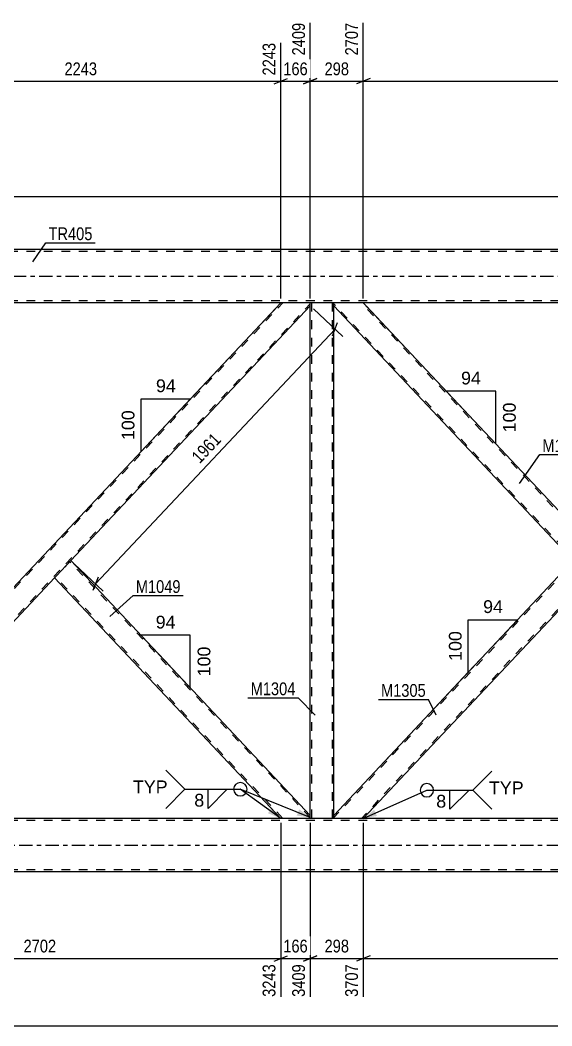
# Model space of a CAD drawing. Header units: millimetres. Extents: x 0 to 1189, y 0 to 841.
# Drawn here: x 146.9 to 266.2, y 441 to 666.6 of the extents above; entities that cross this region are included whole.
import ezdxf

# ---------------------------------------------------------------- set-up
doc = ezdxf.new("R2010")
doc.units = ezdxf.units.MM
doc.linetypes.add('DXK_LINE_DOT2', pattern=[3.9198, 1.9599, -1.9599])
doc.linetypes.add('DXK_LINE_DOT3', pattern=[5.9187, 2.979, -0.9799, 0.9799, -0.9799])
doc.styles.add('Arial', font='ARIAL.TTF', dxfattribs={"height": 0.2})
doc.styles.add('Arial Narrow', font='ARIALN.TTF', dxfattribs={"height": 0.2})

# ---------------------------------------------------------------- blocks, each defined once
blk = doc.blocks.new('Part-717048542-1833 - 1640')
at = {"color": 2, "linetype": 'Continuous'}
for p, q in [((328.17, 615.18), (115.66, 615.18)), ((577.07, 603.18), (115.66, 603.18))]:
    blk.add_line(p, q, dxfattribs=at)
at = {"color": 7, "linetype": 'DXK_LINE_DOT2'}
for p, q in [((706.9, 614.7), (115.66, 614.7)), ((706.9, 603.66), (115.66, 603.66))]:
    blk.add_line(p, q, dxfattribs=at)
at = {"color": 7, "linetype": 'DXK_LINE_DOT3'}
blk.add_line((115.66, 609.18), (706.9, 609.18), dxfattribs=at)
blk = doc.blocks.new('Part-717048542-1848 - 1640')
at = {"color": 7, "linetype": 'DXK_LINE_DOT2'}
for p, q in [((706.9, 487.58), (88.16, 487.58)), ((706.9, 487.1), (75.66, 487.1)), ((706.9, 476.06), (75.66, 476.06))]:
    blk.add_line(p, q, dxfattribs=at)
at = {"color": 2, "linetype": 'Continuous'}
for p, q in [((328.17, 487.58), (101.16, 487.58)), ((706.9, 475.58), (80.46, 475.58))]:
    blk.add_line(p, q, dxfattribs=at)
at = {"color": 7, "linetype": 'DXK_LINE_DOT3'}
blk.add_line((75.66, 481.58), (706.9, 481.58), dxfattribs=at)
blk = doc.blocks.new('Part-717048542-2018 - 1640')
at = {"color": 2, "linetype": 'Continuous'}
for p, q in [((155.1, 541.99), (158.28, 545.38)), ((212.02, 488.24), (158.28, 545.38)), ((154.66, 541.52), (154.78, 541.66)), ((205.39, 487.58), (154.66, 541.52)), ((154.78, 541.66), (155.1, 541.99)), ((212.02, 487.58), (212.02, 488.24))]:
    blk.add_line(p, q, dxfattribs=at)
at = {"color": 7, "linetype": 'DXK_LINE_DOT2'}
for p, q in [((212.02, 487.77), (158.06, 545.14)), ((154.78, 541.66), (155.01, 541.9)), ((154.88, 541.76), (154.89, 541.77)), ((205.83, 487.58), (154.88, 541.76)), ((154.93, 541.81), (155.1, 541.99)), ((212.02, 487.58), (205.39, 487.58))]:
    blk.add_line(p, q, dxfattribs=at)
blk = doc.blocks.new('Part-717048542-2068 - 1640')
at = {"color": 7, "linetype": 'DXK_LINE_DOT2'}
for p, q in [((217.3, 603.18), (212.02, 603.18)), ((212.02, 602.51), (212.02, 603.18)), ((212.34, 487.58), (212.34, 603.18)), ((216.98, 487.58), (216.98, 603.18)), ((217.3, 602.51), (217.3, 603.18)), ((212.02, 487.58), (212.02, 488.24)), ((217.3, 487.58), (212.02, 487.58)), ((217.3, 487.58), (217.3, 488.24))]:
    blk.add_line(p, q, dxfattribs=at)
at = {"color": 2, "linetype": 'Continuous'}
for p, q in [((212.02, 488.24), (212.02, 602.51)), ((217.3, 488.24), (217.3, 602.51))]:
    blk.add_line(p, q, dxfattribs=at)
blk = doc.blocks.new('Part-717048542-2143 - 1640')
at = {"color": 2, "linetype": 'Continuous'}
for p, q in [((217.3, 602.51), (217.3, 603.18)), ((271.03, 545.38), (217.3, 602.51)), ((274.66, 549.23), (223.92, 603.18)), ((274.66, 549.02), (271.22, 545.38))]:
    blk.add_line(p, q, dxfattribs=at)
at = {"color": 7, "linetype": 'DXK_LINE_DOT2'}
for p, q in [((223.92, 603.18), (217.3, 603.18)), ((271.35, 545.51), (217.3, 602.98)), ((274.53, 548.89), (223.48, 603.18)), ((274.75, 549.13), (274.66, 549.23)), ((274.75, 549.13), (274.66, 549.02)), ((271.13, 545.27), (271.03, 545.38)), ((271.22, 545.38), (271.13, 545.27)), ((271.35, 545.51), (271.37, 545.52))]:
    blk.add_line(p, q, dxfattribs=at)
blk = doc.blocks.new('Part-717048542-2148 - 1640')
at = {"color": 7, "linetype": 'DXK_LINE_DOT2'}
for p, q in [((325.83, 603.18), (217.3, 487.77)), ((332.02, 602.98), (223.48, 487.58)), ((332.02, 603.18), (325.39, 603.18)), ((274.66, 549.23), (271.03, 545.38)), ((278.28, 545.38), (274.66, 541.52)), ((223.92, 487.58), (217.3, 487.58))]:
    blk.add_line(p, q, dxfattribs=at)
at = {"color": 2, "linetype": 'Continuous'}
for p, q in [((325.39, 603.18), (274.66, 549.23)), ((332.02, 602.51), (278.28, 545.38)), ((332.02, 602.51), (332.02, 603.18)), ((271.03, 545.38), (217.3, 488.24)), ((274.66, 541.52), (223.92, 487.58)), ((217.3, 487.58), (217.3, 488.24))]:
    blk.add_line(p, q, dxfattribs=at)
blk = doc.blocks.new('Part-717048542-2153 - 1640')
at = {"color": 7, "linetype": 'DXK_LINE_DOT2'}
for p, q in [((97.3, 487.77), (205.83, 603.18)), ((103.48, 487.58), (212.02, 602.98)), ((212.02, 603.18), (205.39, 603.18)), ((158.28, 545.38), (154.66, 541.52)), ((97.3, 488.24), (98.12, 489.12)), ((97.3, 487.58), (97.3, 488.24)), ((97.3, 487.58), (103.92, 487.58))]:
    blk.add_line(p, q, dxfattribs=at)
at = {"color": 2, "linetype": 'Continuous'}
for p, q in [((98.12, 489.12), (205.39, 603.18)), ((212.02, 602.51), (158.28, 545.38)), ((212.02, 602.51), (212.02, 603.18)), ((103.92, 487.58), (154.66, 541.52))]:
    blk.add_line(p, q, dxfattribs=at)
blk = doc.blocks.new('AngleDimension-717048542-2755 - 1640')
at = {"color": 7, "linetype": 'Continuous'}
for p, q in [((224.61, 602.45), (242.53, 583.4)), ((253.62, 583.4), (242.53, 583.4)), ((253.62, 571.59), (242.53, 583.4)), ((253.62, 571.59), (253.62, 583.4))]:
    blk.add_line(p, q, dxfattribs=at)
at = {"color": 0}
for points in [[(250.9, 584.3), (250.9, 588.5), (245.25, 588.5), (245.25, 584.3)], [(258.72, 581.43), (254.52, 581.43), (254.52, 573.56), (258.72, 573.56)]]:
    blk.add_wipeout(points, dxfattribs=at)
at = {"color": 3, "style": 'Arial'}
blk.add_text('94', height=2.865, dxfattribs=at).set_placement((245.85, 584.9))
blk.add_text('100', height=2.865, rotation=90.0002, dxfattribs=at).set_placement((258.12, 574.16))
blk = doc.blocks.new('AngleDimension-717048542-2447 - 1640')
at = {"color": 7, "linetype": 'Continuous'}
for p, q in [((247.48, 532.13), (258.58, 532.13)), ((247.48, 520.33), (258.58, 532.13)), ((247.48, 520.33), (247.48, 532.13)), ((228.98, 500.66), (247.48, 520.33))]:
    blk.add_line(p, q, dxfattribs=at)
at = {"color": 0}
for points in [[(255.85, 533.03), (255.85, 537.23), (250.2, 537.23), (250.2, 533.03)], [(246.58, 530.16), (242.38, 530.16), (242.38, 522.29), (246.58, 522.29)]]:
    blk.add_wipeout(points, dxfattribs=at)
at = {"color": 3, "style": 'Arial'}
blk.add_text('94', height=2.865, dxfattribs=at).set_placement((250.8, 533.63))
blk.add_text('100', height=2.865, rotation=90.0002, dxfattribs=at).set_placement((245.98, 522.89))
blk = doc.blocks.new('StraightDimension-717048542-2940 - 1640')
at = {"color": 7, "linetype": 'Continuous'}
blk.add_line((327.17, 626.96), (41.17, 626.96), dxfattribs=at)
blk = doc.blocks.new('StraightDimension-717048542-2646 - 1640')
at = {"color": 7, "linetype": 'Continuous'}
for p, q in [((212.02, 604.18), (212.02, 666.02)), ((223.92, 604.18), (223.92, 666.02)), ((210.52, 652.31), (213.52, 653.51)), ((212.02, 652.91), (223.92, 652.91)), ((225.42, 653.51), (222.42, 652.31))]:
    blk.add_line(p, q, dxfattribs=at)
at = {"color": 0}
blk.add_wipeout([(221.31, 653.66), (221.31, 657.86), (214.63, 657.86), (214.63, 653.66)], dxfattribs=at)
at = {"color": 0, "linetype": 'Continuous'}
blk.add_wipeout([(223.32, 666.62), (219.12, 666.62), (219.12, 658.11), (223.32, 658.11)], dxfattribs=at)
at = {"color": 3, "linetype": 'Continuous', "style": 'Arial Narrow'}
blk.add_text('2707', height=2.863, rotation=90.0002, dxfattribs=at).set_placement((222.72, 658.71))
at = {"color": 3, "style": 'Arial Narrow'}
blk.add_text('298', height=2.863, dxfattribs=at).set_placement((215.23, 654.26))
blk = doc.blocks.new('StraightDimension-717048542-2230 - 1640')
at = {"color": 7, "linetype": 'Continuous'}
blk.add_line((74.66, 441.03), (722.4, 441.03), dxfattribs=at)
blk = doc.blocks.new('StraightDimension-717048542-2633 - 1640')
at = {"color": 7, "linetype": 'Continuous'}
for p, q in [((223.92, 604.18), (223.92, 666.02)), ((325.39, 604.18), (325.39, 661.52)), ((225.42, 653.51), (222.42, 652.31)), ((223.92, 652.91), (325.39, 652.91)), ((323.89, 652.31), (326.89, 653.51))]:
    blk.add_line(p, q, dxfattribs=at)
at = {"color": 0, "linetype": 'Continuous'}
blk.add_wipeout([(324.79, 662.12), (320.59, 662.12), (320.59, 653.61), (324.79, 653.61)], dxfattribs=at)
at = {"color": 0}
blk.add_wipeout([(278.91, 653.66), (278.91, 657.86), (270.4, 657.86), (270.4, 653.66)], dxfattribs=at)
at = {"color": 3, "linetype": 'Continuous', "style": 'Arial Narrow'}
blk.add_text('5243', height=2.863, rotation=90.0002, dxfattribs=at).set_placement((324.19, 654.21))
at = {"color": 3, "style": 'Arial Narrow'}
blk.add_text('2537', height=2.863, dxfattribs=at).set_placement((271, 654.26))
blk = doc.blocks.new('StraightDimension-717048542-2656 - 1640')
at = {"color": 7, "linetype": 'Continuous'}
for p, q in [((212.02, 604.18), (212.02, 666.02)), ((205.39, 604.18), (205.39, 661.52)), ((203.89, 652.31), (206.89, 653.51)), ((205.39, 652.91), (212.02, 652.91)), ((213.52, 653.51), (210.52, 652.31))]:
    blk.add_line(p, q, dxfattribs=at)
at = {"color": 0}
blk.add_wipeout([(212.05, 653.66), (212.05, 657.86), (205.36, 657.86), (205.36, 653.66)], dxfattribs=at)
at = {"color": 0, "linetype": 'Continuous'}
blk.add_wipeout([(211.42, 666.62), (207.22, 666.62), (207.22, 658.11), (211.42, 658.11)], dxfattribs=at)
at = {"color": 3, "linetype": 'Continuous', "style": 'Arial Narrow'}
blk.add_text('2409', height=2.863, rotation=90.0002, dxfattribs=at).set_placement((210.82, 658.71))
at = {"color": 3, "style": 'Arial Narrow'}
blk.add_text('166', height=2.863, dxfattribs=at).set_placement((205.96, 654.26))
blk = doc.blocks.new('StraightDimension-717048542-2666 - 1640')
at = {"color": 7, "linetype": 'Continuous'}
for p, q in [((205.39, 604.18), (205.39, 661.52)), ((115.66, 616.18), (115.66, 656.04)), ((117.16, 653.51), (114.16, 652.31)), ((115.66, 652.91), (205.39, 652.91)), ((203.89, 652.31), (206.89, 653.51))]:
    blk.add_line(p, q, dxfattribs=at)
at = {"color": 0, "linetype": 'Continuous'}
for points in [[(204.79, 662.12), (200.59, 662.12), (200.59, 653.61), (204.79, 653.61)], [(115.06, 656.64), (110.86, 656.64), (110.86, 653.61), (115.06, 653.61)]]:
    blk.add_wipeout(points, dxfattribs=at)
at = {"color": 0}
blk.add_wipeout([(164.78, 653.66), (164.78, 657.86), (156.27, 657.86), (156.27, 653.66)], dxfattribs=at)
at = {"color": 3, "linetype": 'Continuous', "style": 'Arial Narrow'}
for s, height, p in [('2243', 2.863, (204.19, 654.21)), ('0', 2.86, (114.46, 654.21))]:
    blk.add_text(s, height=height, rotation=90.0002, dxfattribs=at).set_placement(p)
at = {"color": 3, "style": 'Arial Narrow'}
blk.add_text('2243', height=2.863, dxfattribs=at).set_placement((156.87, 654.26))
blk = doc.blocks.new('AngleDimension-717048542-2751 - 1640')
at = {"color": 7, "linetype": 'Continuous'}
for p, q in [((204.7, 602.45), (185.16, 581.67)), ((174.06, 581.67), (185.16, 581.67)), ((174.06, 569.87), (185.16, 581.67)), ((174.06, 569.87), (174.06, 581.67))]:
    blk.add_line(p, q, dxfattribs=at)
at = {"color": 0}
for points in [[(182.44, 582.57), (182.44, 586.77), (176.79, 586.77), (176.79, 582.57)], [(173.16, 579.7), (168.96, 579.7), (168.96, 571.83), (173.16, 571.83)]]:
    blk.add_wipeout(points, dxfattribs=at)
at = {"color": 3, "style": 'Arial'}
blk.add_text('94', height=2.865, dxfattribs=at).set_placement((177.39, 583.17))
blk.add_text('100', height=2.865, rotation=90.0002, dxfattribs=at).set_placement((172.56, 572.43))
blk = doc.blocks.new('StraightDimension-717048542-2776 - 1640')
at = {"color": 7, "linetype": 'Continuous'}
for p, q in [((212.75, 601.83), (219.32, 595.65)), ((216.98, 595.79), (218.16, 598.8)), ((163.83, 540.15), (217.57, 597.29)), ((159.01, 544.69), (165.58, 538.51)), ((164.42, 541.66), (163.24, 538.65))]:
    blk.add_line(p, q, dxfattribs=at)
at = {"color": 0}
blk.add_wipeout([(193.07, 572.34), (190.01, 575.22), (184.18, 569.01), (187.24, 566.14)], dxfattribs=at)
at = {"color": 3, "style": 'Arial Narrow'}
blk.add_text('1961', height=2.863, rotation=46.7591, dxfattribs=at).set_placement((187.21, 566.99))
blk = doc.blocks.new('StraightDimension-717048542-3183 - 1640')
at = {"color": 7, "linetype": 'Continuous'}
for p, q in [((223.92, 486.58), (223.92, 447.54)), ((325.39, 486.58), (325.39, 447.54)), ((225.42, 456.75), (222.42, 455.55)), ((223.92, 456.15), (325.39, 456.15)), ((323.89, 455.55), (326.89, 456.75))]:
    blk.add_line(p, q, dxfattribs=at)
at = {"color": 0}
blk.add_wipeout([(278.91, 456.9), (278.91, 461.1), (270.4, 461.1), (270.4, 456.9)], dxfattribs=at)
at = {"color": 0, "linetype": 'Continuous'}
blk.add_wipeout([(324.79, 455.45), (320.59, 455.45), (320.59, 446.94), (324.79, 446.94)], dxfattribs=at)
at = {"color": 3, "style": 'Arial Narrow'}
blk.add_text('2537', height=2.863, dxfattribs=at).set_placement((271, 457.5))
at = {"color": 3, "linetype": 'Continuous', "style": 'Arial Narrow'}
blk.add_text('6243', height=2.863, rotation=90.0002, dxfattribs=at).set_placement((324.19, 447.54))
blk = doc.blocks.new('StraightDimension-717048542-3201 - 1640')
at = {"color": 7, "linetype": 'Continuous'}
for p, q in [((212.02, 486.58), (212.02, 447.54)), ((223.92, 486.58), (223.92, 447.54)), ((210.52, 455.55), (213.52, 456.75)), ((212.02, 456.15), (223.92, 456.15)), ((225.42, 456.75), (222.42, 455.55))]:
    blk.add_line(p, q, dxfattribs=at)
at = {"color": 0}
blk.add_wipeout([(221.31, 456.9), (221.31, 461.1), (214.63, 461.1), (214.63, 456.9)], dxfattribs=at)
at = {"color": 0, "linetype": 'Continuous'}
blk.add_wipeout([(223.32, 455.45), (219.12, 455.45), (219.12, 446.94), (223.32, 446.94)], dxfattribs=at)
at = {"color": 3, "style": 'Arial Narrow'}
blk.add_text('298', height=2.863, dxfattribs=at).set_placement((215.23, 457.5))
at = {"color": 3, "linetype": 'Continuous', "style": 'Arial Narrow'}
blk.add_text('3707', height=2.863, rotation=90.0002, dxfattribs=at).set_placement((222.72, 447.54))
blk = doc.blocks.new('StraightDimension-717048542-3218 - 1640')
at = {"color": 7, "linetype": 'Continuous'}
for p, q in [((205.39, 486.58), (205.39, 447.54)), ((212.02, 486.58), (212.02, 447.54)), ((203.89, 455.55), (206.89, 456.75)), ((205.39, 456.15), (212.02, 456.15)), ((213.52, 456.75), (210.52, 455.55))]:
    blk.add_line(p, q, dxfattribs=at)
at = {"color": 0}
blk.add_wipeout([(212.05, 456.9), (212.05, 461.1), (205.36, 461.1), (205.36, 456.9)], dxfattribs=at)
at = {"color": 0, "linetype": 'Continuous'}
blk.add_wipeout([(211.42, 455.45), (207.22, 455.45), (207.22, 446.94), (211.42, 446.94)], dxfattribs=at)
at = {"color": 3, "style": 'Arial Narrow'}
blk.add_text('166', height=2.863, dxfattribs=at).set_placement((205.96, 457.5))
at = {"color": 3, "linetype": 'Continuous', "style": 'Arial Narrow'}
blk.add_text('3409', height=2.863, rotation=90.0002, dxfattribs=at).set_placement((210.82, 447.54))
blk = doc.blocks.new('StraightDimension-717048542-3235 - 1640')
at = {"color": 7, "linetype": 'Continuous'}
for p, q in [((97.3, 486.58), (97.3, 449.37)), ((205.39, 486.58), (205.39, 447.54)), ((98.8, 456.75), (95.8, 455.55)), ((97.3, 456.15), (205.39, 456.15)), ((203.89, 455.55), (206.89, 456.75))]:
    blk.add_line(p, q, dxfattribs=at)
at = {"color": 0}
blk.add_wipeout([(155.6, 456.9), (155.6, 461.1), (147.09, 461.1), (147.09, 456.9)], dxfattribs=at)
at = {"color": 0, "linetype": 'Continuous'}
blk.add_wipeout([(204.79, 455.45), (200.59, 455.45), (200.59, 446.94), (204.79, 446.94)], dxfattribs=at)
at = {"color": 3, "style": 'Arial Narrow'}
blk.add_text('2702', height=2.863, dxfattribs=at).set_placement((147.69, 457.5))
at = {"color": 3, "linetype": 'Continuous', "style": 'Arial Narrow'}
blk.add_text('3243', height=2.863, rotation=90.0002, dxfattribs=at).set_placement((204.19, 447.54))
blk = doc.blocks.new('AngleDimension-717048542-8367 - 1640')
at = {"color": 7, "linetype": 'Continuous'}
for p, q in [((180.57, 521.68), (174, 528.66)), ((185.1, 528.66), (174, 528.66)), ((185.1, 516.86), (174, 528.66)), ((185.1, 516.86), (185.1, 528.66))]:
    blk.add_line(p, q, dxfattribs=at)
at = {"color": 0}
for points in [[(182.38, 529.56), (182.38, 533.76), (176.73, 533.76), (176.73, 529.56)], [(190.2, 526.69), (186, 526.69), (186, 518.82), (190.2, 518.82)]]:
    blk.add_wipeout(points, dxfattribs=at)
at = {"color": 3, "style": 'Arial'}
blk.add_text('94', height=2.865, dxfattribs=at).set_placement((177.33, 530.16))
blk.add_text('100', height=2.865, rotation=90.0002, dxfattribs=at).set_placement((189.6, 519.42))
blk = doc.blocks.new('Mark-717048542-2064 - 1640')
at = {"color": 0}
blk.add_wipeout([(208.69, 515.2), (208.69, 518.2), (198.64, 518.2), (198.64, 515.2)], dxfattribs=at)
blk.add_wipeout([(208.69, 515.2), (208.69, 518.2), (198.64, 518.2), (198.64, 515.2)], dxfattribs=at)
at = {"color": 30, "linetype": 'Continuous'}
for p in [(198.04, 514.6), (213.08, 510.71)]:
    blk.add_line(p, (209.29, 514.6), dxfattribs=at)
at = {"color": 3, "style": 'Arial Narrow'}
blk.add_text('M1304', height=2.863, dxfattribs=at).set_placement((198.64, 515.2))
blk = doc.blocks.new('Mark-717048542-1829 - 1640')
at = {"color": 0}
blk.add_wipeout([(163.15, 617.27), (163.15, 620.27), (153.29, 620.27), (153.29, 617.27)], dxfattribs=at)
blk.add_wipeout([(163.15, 617.27), (163.15, 620.27), (153.29, 620.27), (153.29, 617.27)], dxfattribs=at)
at = {"color": 30, "linetype": 'Continuous'}
for p, q in [((149.79, 612.44), (152.69, 616.67)), ((152.69, 616.67), (163.75, 616.67))]:
    blk.add_line(p, q, dxfattribs=at)
at = {"color": 3, "style": 'Arial Narrow'}
blk.add_text('TR405', height=2.863, dxfattribs=at).set_placement((153.29, 617.27))
blk = doc.blocks.new('WeldMark-717048542-3379 - 1640')
at = {"linetype": 'Continuous'}
blk.add_hatch(color=30, dxfattribs=at).paths.add_polyline_path([(226.97, 488.1), (223.92, 487.58), (226.36, 489.48)])
at = {"color": 3, "linetype": 'Continuous'}
for q in [(252.79, 498.17), (252.79, 489.6)]:
    blk.add_line((248.5, 493.88), q, dxfattribs=at)
at = {"color": 30, "linetype": 'Continuous'}
blk.add_line((223.92, 487.58), (238.18, 493.88), dxfattribs=at)
at = {"color": 3, "linetype": 'Continuous'}
blk.add_arc((238.18, 493.88), 1.5, 90, 270, dxfattribs=at)
at = {"color": 0}
blk.add_wipeout([(242.7, 489.78), (242.7, 493.18), (240.08, 493.18), (240.08, 489.78)], dxfattribs=at)
at = {"color": 30, "linetype": 'Continuous'}
blk.add_line((238.18, 493.88), (248.5, 493.88), dxfattribs=at)
at = {"color": 3, "linetype": 'Continuous'}
for p, q in [((243.36, 493.88), (247.65, 493.88)), ((247.65, 493.88), (243.36, 489.6)), ((243.36, 489.6), (243.36, 493.88))]:
    blk.add_line(p, q, dxfattribs=at)
blk.add_arc((238.18, 493.88), 1.5, 270, 90, dxfattribs=at)
at = {"color": 3, "style": 'Arial'}
blk.add_text('8', height=2.87, dxfattribs=at).set_placement((240.28, 489.98))
at = {"color": 0, "linetype": 'Continuous'}
blk.add_wipeout([(259.88, 492.98), (259.88, 495.98), (252.1, 495.98), (252.1, 492.98)], dxfattribs=at)
blk.add_wipeout([(259.88, 492.98), (259.88, 495.98), (252.1, 495.98), (252.1, 492.98)], dxfattribs=at)
at = {"color": 3, "linetype": 'Continuous', "style": 'Arial'}
blk.add_text('TYP', height=2.865, dxfattribs=at).set_placement((252.1, 492.98))
blk = doc.blocks.new('Mark-717048542-2014 - 1640')
at = {"color": 0}
blk.add_wipeout([(182.92, 538.13), (182.92, 541.13), (172.87, 541.13), (172.87, 538.13)], dxfattribs=at)
blk.add_wipeout([(182.92, 538.13), (182.92, 541.13), (172.87, 541.13), (172.87, 538.13)], dxfattribs=at)
at = {"color": 30, "linetype": 'Continuous'}
for p, q in [((167.06, 532.88), (172.27, 537.53)), ((172.27, 537.53), (183.52, 537.53))]:
    blk.add_line(p, q, dxfattribs=at)
at = {"color": 3, "style": 'Arial Narrow'}
blk.add_text('M1049', height=2.863, dxfattribs=at).set_placement((172.87, 538.13))
blk = doc.blocks.new('Mark-717048542-2139 - 1640')
at = {"color": 0}
blk.add_wipeout([(274.16, 569.76), (274.16, 572.76), (264.1, 572.76), (264.1, 569.76)], dxfattribs=at)
blk.add_wipeout([(274.16, 569.76), (274.16, 572.76), (264.1, 572.76), (264.1, 569.76)], dxfattribs=at)
at = {"color": 30, "linetype": 'Continuous'}
for p, q in [((258.99, 562.69), (263.5, 569.16)), ((263.5, 569.16), (274.76, 569.16))]:
    blk.add_line(p, q, dxfattribs=at)
at = {"color": 3, "style": 'Arial Narrow'}
blk.add_text('M1306', height=2.863, dxfattribs=at).set_placement((264.1, 569.76))
blk = doc.blocks.new('Mark-717048542-2144 - 1640')
at = {"color": 0}
blk.add_wipeout([(237.95, 514.84), (237.95, 517.84), (227.89, 517.84), (227.89, 514.84)], dxfattribs=at)
blk.add_wipeout([(237.95, 514.84), (237.95, 517.84), (227.89, 517.84), (227.89, 514.84)], dxfattribs=at)
at = {"color": 30, "linetype": 'Continuous'}
for p in [(227.29, 514.24), (240.25, 510.71)]:
    blk.add_line(p, (238.55, 514.24), dxfattribs=at)
at = {"color": 3, "style": 'Arial Narrow'}
blk.add_text('M1305', height=2.863, dxfattribs=at).set_placement((227.89, 514.84))
blk = doc.blocks.new('WeldMark-717048542-3396 - 1640')
at = {"linetype": 'Continuous'}
for points in [[(203.39, 489.94), (205.39, 487.58), (202.52, 488.72)], [(209.52, 489.59), (212.02, 487.77), (208.95, 488.2)]]:
    blk.add_hatch(color=30, dxfattribs=at).paths.add_polyline_path(points)
at = {"color": 3, "linetype": 'Continuous'}
for q in [(179.61, 498.39), (179.61, 489.82)]:
    blk.add_line((183.89, 494.11), q, dxfattribs=at)
at = {"color": 30, "linetype": 'Continuous'}
for p in [(212.02, 487.77), (205.39, 487.58)]:
    blk.add_line(p, (196.32, 494.11), dxfattribs=at)
at = {"color": 3, "linetype": 'Continuous'}
for start, end in [(90, 270), (270, 90)]:
    blk.add_arc((196.32, 494.11), 1.5, start, end, dxfattribs=at)
at = {"color": 0}
blk.add_wipeout([(188.42, 490.01), (188.42, 493.41), (185.79, 493.41), (185.79, 490.01)], dxfattribs=at)
at = {"color": 30, "linetype": 'Continuous'}
blk.add_line((183.89, 494.11), (196.32, 494.11), dxfattribs=at)
at = {"color": 3, "linetype": 'Continuous'}
for p, q in [((189.07, 494.11), (193.36, 494.11)), ((193.36, 494.11), (189.07, 489.82)), ((189.07, 489.82), (189.07, 494.11))]:
    blk.add_line(p, q, dxfattribs=at)
at = {"color": 3, "style": 'Arial'}
blk.add_text('8', height=2.87, dxfattribs=at).set_placement((185.99, 490.21))
at = {"color": 0, "linetype": 'Continuous'}
blk.add_wipeout([(179.99, 493.21), (179.99, 496.21), (172.22, 496.21), (172.22, 493.21)], dxfattribs=at)
blk.add_wipeout([(179.99, 493.21), (179.99, 496.21), (172.22, 496.21), (172.22, 493.21)], dxfattribs=at)
at = {"color": 3, "linetype": 'Continuous', "style": 'Arial'}
blk.add_text('TYP', height=2.865, dxfattribs=at).set_placement((172.22, 493.21))

msp = doc.modelspace()

# ---------------------------------------------------------------- block references
for name in ['Part-717048542-1833 - 1640', 'Part-717048542-2153 - 1640', 'Part-717048542-2068 - 1640', 'Part-717048542-2143 - 1640', 'Part-717048542-2148 - 1640', 'Part-717048542-2018 - 1640', 'Part-717048542-1848 - 1640']:
    msp.add_blockref(name, (0, 0))

# ---------------------------------------------------------------- next in the draw order: block references
for name in ['AngleDimension-717048542-2755 - 1640', 'AngleDimension-717048542-2447 - 1640']:
    msp.add_blockref(name, (0, 0))

# ---------------------------------------------------------------- next in the draw order: block references
msp.add_blockref('StraightDimension-717048542-2940 - 1640', (0, 0))

# ---------------------------------------------------------------- next in the draw order: block references
for name in ['StraightDimension-717048542-2646 - 1640', 'AngleDimension-717048542-2751 - 1640', 'Mark-717048542-2139 - 1640', 'AngleDimension-717048542-8367 - 1640', 'Mark-717048542-2064 - 1640', 'Mark-717048542-2144 - 1640', 'StraightDimension-717048542-2230 - 1640']:
    msp.add_blockref(name, (0, 0))

# ---------------------------------------------------------------- next in the draw order: block references
for name in ['StraightDimension-717048542-2656 - 1640', 'StraightDimension-717048542-2633 - 1640', 'StraightDimension-717048542-2776 - 1640', 'StraightDimension-717048542-3183 - 1640']:
    msp.add_blockref(name, (0, 0))

# ---------------------------------------------------------------- next in the draw order: block references
for name in ['StraightDimension-717048542-2666 - 1640', 'Mark-717048542-2014 - 1640', 'StraightDimension-717048542-3201 - 1640']:
    msp.add_blockref(name, (0, 0))

# ---------------------------------------------------------------- next in the draw order: block references
for name in ['Mark-717048542-1829 - 1640', 'WeldMark-717048542-3379 - 1640', 'StraightDimension-717048542-3218 - 1640']:
    msp.add_blockref(name, (0, 0))

# ---------------------------------------------------------------- next in the draw order: block references
msp.add_blockref('StraightDimension-717048542-3235 - 1640', (0, 0))

# ---------------------------------------------------------------- next in the draw order: block references
msp.add_blockref('WeldMark-717048542-3396 - 1640', (0, 0))

doc.saveas('drawing.dxf')
